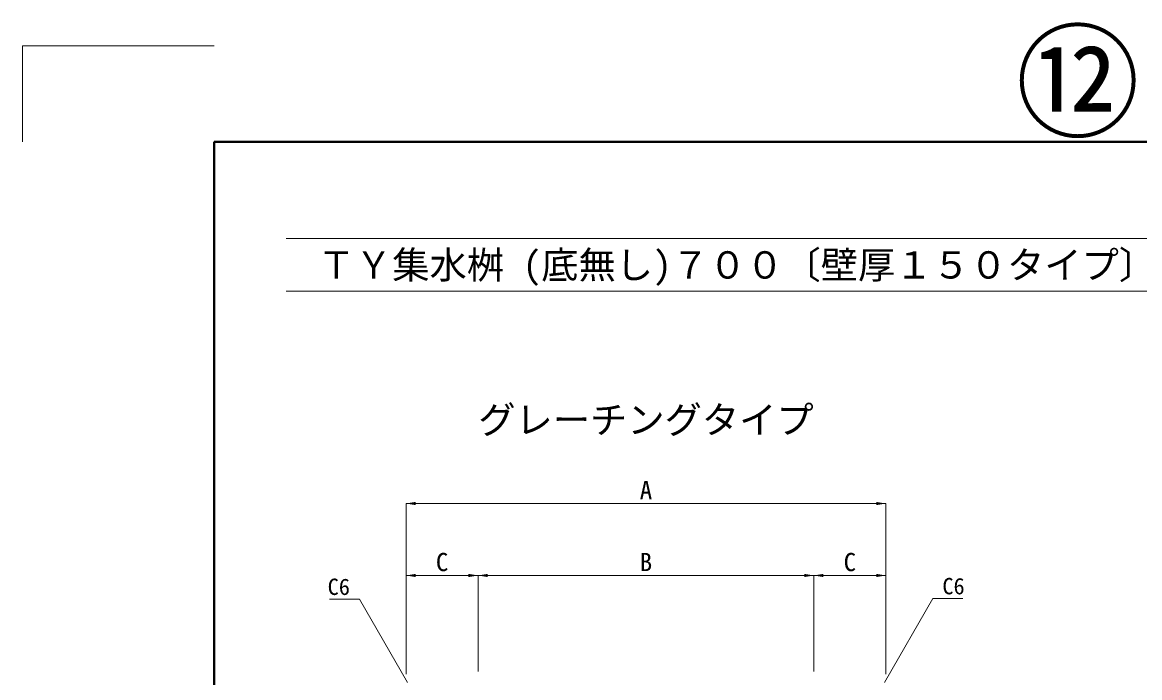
# Model space of a CAD drawing. Units: millimetres at full size; details may follow other scales. Extents: x 77366 to 106166, y -28085 to 6898.
# Drawn here: x 95266 to 97595, y -16522 to -15156 of the extents above; entities that cross this region are included whole.
import ezdxf
from ezdxf.enums import TextEntityAlignment as Align

# ---------------------------------------------------------------- set-up
doc = ezdxf.new("R2010")
doc.units = ezdxf.units.MM
doc.header["$LTSCALE"] = 50
for name, color, linetype, lineweight in [('Defpoints_2', 8, 'Continuous', 0), ('図枠', 7, 'Continuous', 5), ('寸法線', 7, 'Continuous', 13), ('引出線', 4, 'Continuous', 13), ('補助線', 8, 'Continuous', 13)]:
    doc.layers.add(name, color=color, linetype=linetype, lineweight=lineweight)
doc.styles.add('ＭＳ ゴシック', font='')
doc.styles.get('ＭＳ ゴシック').set_extended_font_data('MS Gothic')

# ---------------------------------------------------------------- blocks, each defined once
blk = doc.blocks.new('filled_arrow')
at = {"color": 0, "linetype": 'Continuous', "lineweight": -2}
blk.add_solid([(7.5, 1.25), (0, 0), (7.5, -1.25)], dxfattribs=at)

msp = doc.modelspace()

# ---------------------------------------------------------------- linework, layer by layer
at = {"layer": 'Defpoints_2', "color": 7, "lineweight": 13}
for p, q in [((95265.8, -15205.36), (95265.8, -15405.36)), ((95665.8, -15205.36), (95265.8, -15205.36))]:
    msp.add_line(p, q, dxfattribs=at)
at = {"layer": '図枠', "lineweight": 40}
for q in [(99265.8, -15405.36), (95665.8, -20945.36)]:
    msp.add_line((95665.8, -15405.36), q, dxfattribs=at)
at = {"layer": '図枠', "lineweight": 13}
for p, q in [((95815.8, -15606.94), (99115.8, -15606.94)), ((95815.8, -15716.94), (99115.8, -15716.94))]:
    msp.add_line(p, q, dxfattribs=at)
at = {"layer": '寸法線'}
for p, q in [((96065.8, -16159.22), (97065.8, -16159.22)), ((96065.8, -16515.22), (96065.8, -16159.22)), ((97065.8, -16515.22), (97065.8, -16159.22)), ((96065.8, -16309.22), (96215.8, -16309.22)), ((96065.8, -16515.22), (96065.8, -16309.22)), ((96215.8, -16509.22), (96215.8, -16309.22)), ((96215.8, -16309.22), (96915.8, -16309.22)), ((96215.8, -16509.22), (96215.8, -16309.22)), ((96915.8, -16509.22), (96915.8, -16309.22)), ((96915.8, -16309.22), (97065.8, -16309.22)), ((96915.8, -16509.22), (96915.8, -16309.22)), ((97065.8, -16515.22), (97065.8, -16309.22))]:
    msp.add_line(p, q, dxfattribs=at)
at = {"layer": '引出線'}
for points in [[(96068.8, -16532.22), (95968.73, -16358.91), (95906.34, -16358.91)], [(97062.8, -16532.22), (97163.65, -16357.55), (97226.04, -16357.55)]]:
    msp.add_lwpolyline(points, dxfattribs=at)

# ---------------------------------------------------------------- block references
at = {"layer": '寸法線', "xscale": 2.67, "yscale": 2.67}
for p in [(96065.8, -16159.22), (96065.8, -16309.22), (96215.8, -16309.22), (96915.8, -16309.22)]:
    msp.add_blockref('filled_arrow', p, dxfattribs=at)
at = {"layer": '寸法線', "xscale": 2.67, "yscale": 2.67, "rotation": 180}
for p in [(97065.8, -16159.22), (96215.8, -16309.22), (96915.8, -16309.22), (97065.8, -16309.22)]:
    msp.add_blockref('filled_arrow', p, dxfattribs=at)

# ---------------------------------------------------------------- texts
at = {"layer": '図枠', "style": 'ＭＳ ゴシック'}
msp.add_text('\u3000ＴＹ集水桝 (底無し)７００〔壁厚１５０タイプ〕 布設標準構造図 ', height=56.96, dxfattribs=at).set_placement((95803.85, -15661.94), align=Align.MIDDLE_LEFT)
msp.add_text('グレーチングタイプ', height=56.96, dxfattribs=at).set_placement((96565.8, -15984.73), align=Align.MIDDLE_CENTER)
at = {"layer": '寸法線', "style": 'ＭＳ ゴシック'}
for s, p in [('A', (96565.8, -16131.22)), ('C', (96140.8, -16281.22)), ('B', (96565.8, -16281.22)), ('C', (96990.8, -16281.22))]:
    msp.add_text(s, height=37.98, dxfattribs=at).set_placement(p, align=Align.MIDDLE_CENTER)
at = {"layer": '引出線', "style": 'ＭＳ ゴシック'}
msp.add_text('C6', height=34.18, dxfattribs=at).set_placement((95948.73, -16315.71), align=Align.TOP_RIGHT)
msp.add_text('C6', height=34.18, dxfattribs=at).set_placement((97183.65, -16314.35), align=Align.TOP_LEFT)
at = {"layer": '補助線', "color": 1, "style": 'ＭＳ ゴシック'}
msp.add_text('⑫', height=189.9, dxfattribs=at).set_placement((97465.8, -15280.48), align=Align.MIDDLE_CENTER)

doc.saveas('drawing.dxf')
